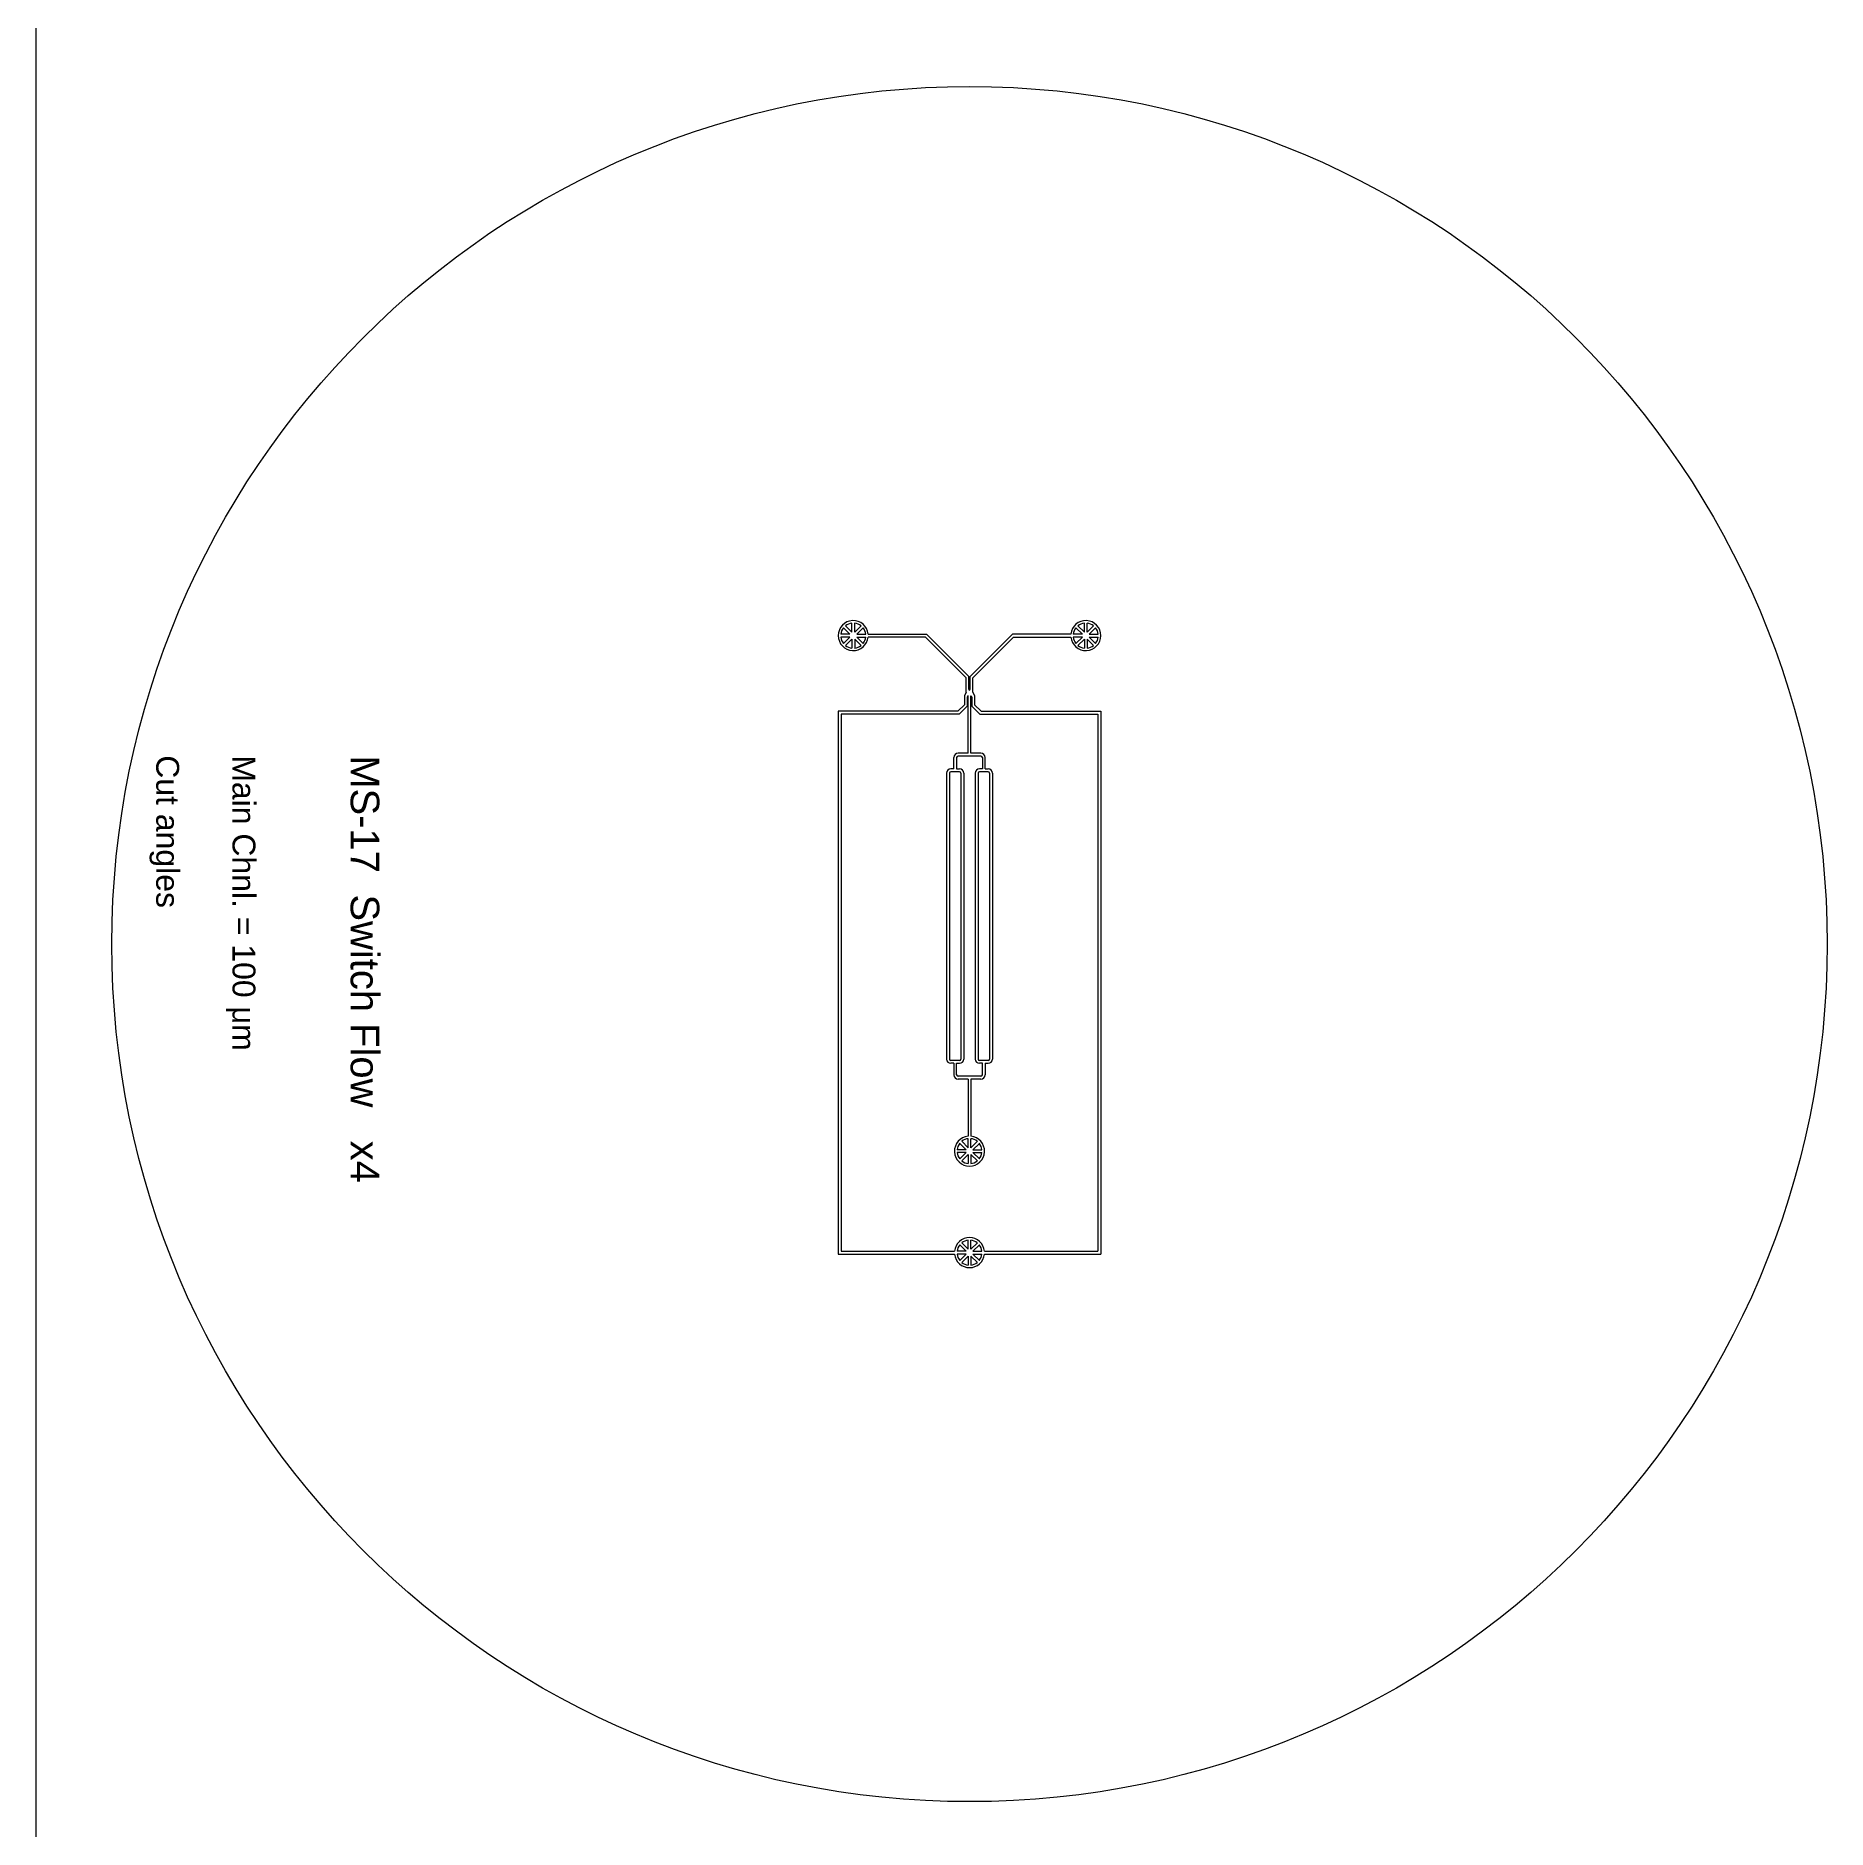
# Model space of a CAD drawing. Header units: millimetres. Extents: x 0 to 225000, y 0 to 300000.
# Drawn here: x 0 to 62659, y 33362 to 96096 of the extents above; entities that cross this region are included whole.
import ezdxf

# ---------------------------------------------------------------- set-up
doc = ezdxf.new("R2010")
doc.units = ezdxf.units.MM
doc.layers.add('CLEAR', color=150, linetype='Continuous')
doc.layers.add('MASK', color=10, linetype='Continuous')
doc.styles.get("Standard").update_dxf_attribs({"font": 'arial.ttf'})

msp = doc.modelspace()

# ---------------------------------------------------------------- linework, layer by layer
msp.add_circle((32659, 64323), 30000)
at = {"layer": 'CLEAR'}
for p, q in [((29115, 75165), (31156, 75165)), ((31115, 75065), (29115, 75065)), ((32539, 73641), (31115, 75065)), ((32639, 73682), (31156, 75165)), ((32679, 73682), (34162, 75165)), ((32779, 73641), (34203, 75065)), ((36203, 75165), (34162, 75165)), ((34203, 75065), (36203, 75065)), ((32539, 73132), (32539, 73641)), ((32639, 73252), (32639, 73682)), ((32679, 73252), (32679, 73682)), ((32779, 73132), (32779, 73641)), ((32539, 73132), (32479, 73012)), ((32479, 73012), (32479, 72694)), ((32599, 73012), (32579, 72952)), ((32579, 72952), (32579, 72652)), ((32609, 73012), (32599, 73012)), ((32609, 71003), (32609, 73012)), ((32659, 73192), (32639, 73252)), ((32659, 73192), (32679, 73252)), ((32659, 73192), (32659, 73192)), ((32709, 73012), (32719, 73012)), ((32709, 71002), (32709, 73012)), ((32719, 73012), (32739, 72952)), ((32739, 72952), (32739, 72652)), ((32779, 73132), (32839, 73012)), ((32839, 73012), (32839, 72694)), ((32255, 72470), (28067, 72470)), ((28067, 72470), (28067, 53480)), ((32296, 72370), (28167, 72370)), ((28167, 72370), (28167, 53580)), ((32479, 72694), (32255, 72470)), ((32579, 72652), (32296, 72370)), ((32739, 72652), (33022, 72370)), ((32839, 72694), (33064, 72470)), ((33022, 72370), (37151, 72370)), ((33064, 72470), (37251, 72470)), ((37151, 72370), (37151, 53580)), ((37251, 72470), (37251, 53480)), ((32609, 71003), (32259, 71003)), ((33059, 70902), (32259, 70903)), ((33059, 71002), (32709, 71002)), ((31859, 70303), (31859, 60303)), ((31959, 70303), (31959, 60303)), ((32109, 70453), (32009, 70453)), ((32309, 70353), (32009, 70353)), ((32109, 70453), (32109, 70853)), ((32209, 70853), (32209, 70453)), ((32209, 70453), (32309, 70453)), ((32359, 70303), (32359, 60303)), ((32459, 70303), (32459, 60302)), ((32859, 70302), (32859, 60302)), ((32959, 70302), (32959, 60302)), ((33109, 70452), (33009, 70452)), ((33309, 70352), (33009, 70352)), ((33109, 70852), (33109, 70452)), ((33209, 70452), (33209, 70852)), ((33209, 70452), (33309, 70452)), ((33359, 70302), (33359, 60302)), ((33459, 70302), (33459, 60302)), ((32309, 60252), (32009, 60252)), ((33309, 60252), (33009, 60252)), ((32109, 60152), (32009, 60152)), ((32109, 60152), (32109, 59752)), ((32209, 60152), (32309, 60152)), ((32209, 59752), (32209, 60152)), ((33059, 59702), (32259, 59702)), ((32609, 59602), (32259, 59602)), ((32609, 59602), (32609, 57602)), ((33059, 59602), (32709, 59602)), ((32709, 59602), (32709, 57602)), ((33109, 60152), (33009, 60152)), ((33109, 59752), (33109, 60152)), ((33209, 60152), (33309, 60152)), ((33209, 60152), (33209, 59752)), ((28067, 53480), (32137, 53480)), ((28167, 53580), (32137, 53580)), ((33182, 53580), (37151, 53580)), ((33182, 53480), (37251, 53480))]:
    msp.add_line(p, q, dxfattribs=at)
for centre, radius, start, end in [((28592, 75115), 525, 5.46502, 354.53498), ((36726, 75115), 525, 185.46502, 174.53498), ((32259, 70853), 150, 90, 180), ((32259, 70853), 50, 90, 180), ((33059, 70852), 150, 0, 90), ((33059, 70852), 50, 0, 90), ((32009, 70303), 150, 90, 180), ((32009, 70303), 50, 90, 180), ((32309, 70303), 150, 0, 90), ((32309, 70303), 50, 0, 90), ((33009, 70302), 150, 90, 180), ((33009, 70302), 50, 90, 180), ((33309, 70302), 150, 0, 90), ((33309, 70302), 50, 0, 90), ((32009, 60302), 150, 180, 270), ((32009, 60302), 50, 180, 270), ((32309, 60302), 50, 270, 0), ((32309, 60302), 150, 270, 0), ((33009, 60302), 150, 180, 270), ((33009, 60302), 50, 180, 270), ((33309, 60302), 50, 270, 0), ((33309, 60302), 150, 270, 0), ((32259, 59752), 150, 180, 270), ((32259, 59752), 50, 180, 270), ((33059, 59752), 50, 270, 0), ((33059, 59752), 150, 270, 0), ((32659, 57080), 525, 95.46502, 84.53498), ((32659, 53530), 525, 5.46502, 174.53498), ((32659, 53530), 525, 185.46502, 354.53498)]:
    msp.add_arc(centre, radius, start, end, dxfattribs=at)
at = {"layer": 'MASK'}
for p, q in [((0, 300000), (0, 0)), ((28472, 75165), (28249, 75389)), ((28543, 75236), (28319, 75459)), ((28543, 75236), (28543, 75552)), ((28642, 75236), (28642, 75552)), ((28642, 75236), (28866, 75459)), ((28713, 75165), (28936, 75389)), ((36606, 75165), (36382, 75389)), ((36676, 75236), (36453, 75459)), ((36676, 75236), (36676, 75552)), ((36776, 75236), (36776, 75552)), ((36776, 75236), (36999, 75459)), ((36847, 75165), (37070, 75389)), ((28472, 75165), (28156, 75165)), ((28472, 75065), (28156, 75065)), ((28472, 75065), (28249, 74842)), ((28543, 74995), (28319, 74771)), ((28543, 74995), (28543, 74679)), ((28642, 74995), (28866, 74771)), ((28642, 74995), (28642, 74679)), ((28713, 75165), (29029, 75165)), ((28713, 75065), (28936, 74842)), ((28713, 75065), (29029, 75065)), ((36606, 75165), (36290, 75165)), ((36606, 75065), (36290, 75065)), ((36606, 75065), (36382, 74842)), ((36676, 74995), (36453, 74771)), ((36676, 74995), (36676, 74679)), ((36776, 74995), (36999, 74771)), ((36776, 74995), (36776, 74679)), ((36847, 75165), (37163, 75165)), ((36847, 75065), (37070, 74842)), ((36847, 75065), (37163, 75065)), ((32539, 57130), (32223, 57130)), ((32539, 57130), (32315, 57353)), ((32609, 57200), (32386, 57424)), ((32609, 57200), (32609, 57516)), ((32709, 57200), (32709, 57516)), ((32709, 57200), (32933, 57424)), ((32780, 57130), (33003, 57353)), ((32780, 57130), (33096, 57130)), ((32539, 57030), (32223, 57030)), ((32539, 57030), (32315, 56806)), ((32609, 56959), (32386, 56736)), ((32609, 56959), (32609, 56643)), ((32709, 56959), (32933, 56736)), ((32709, 56959), (32709, 56643)), ((32780, 57030), (33003, 56806)), ((32780, 57030), (33096, 57030)), ((32609, 53650), (32609, 53966)), ((32709, 53650), (32709, 53966)), ((32539, 53580), (32223, 53580)), ((32539, 53480), (32223, 53480)), ((32539, 53580), (32315, 53803)), ((32539, 53480), (32315, 53256)), ((32609, 53650), (32386, 53874)), ((32609, 53409), (32386, 53186)), ((32609, 53409), (32609, 53093)), ((32709, 53650), (32933, 53874)), ((32709, 53409), (32933, 53186)), ((32709, 53409), (32709, 53093)), ((32780, 53580), (33003, 53803)), ((32780, 53580), (33096, 53580)), ((32780, 53480), (33003, 53256)), ((32780, 53480), (33096, 53480))]:
    msp.add_line(p, q, dxfattribs=at)
for centre, start, end in [((28592, 75115), 141.52417, 173.47583), ((28592, 75115), 96.52417, 128.47583), ((28592, 75115), 51.52417, 83.47583), ((28592, 75115), 6.52417, 38.47583), ((36726, 75115), 141.52417, 173.47583), ((36726, 75115), 96.52417, 128.47583), ((36726, 75115), 51.52417, 83.47583), ((36726, 75115), 6.52417, 38.47583), ((28592, 75115), 186.52417, 218.47583), ((28592, 75115), 231.52417, 263.47583), ((28592, 75115), 276.52417, 308.47583), ((28592, 75115), 321.52417, 353.47583), ((36726, 75115), 186.52417, 218.47583), ((36726, 75115), 231.52417, 263.47583), ((36726, 75115), 276.52417, 308.47583), ((36726, 75115), 321.52417, 353.47583), ((32659, 57080), 141.52417, 173.47583), ((32659, 57080), 96.52417, 128.47583), ((32659, 57080), 51.52417, 83.47583), ((32659, 57080), 6.52417, 38.47583), ((32659, 57080), 186.52417, 218.47583), ((32659, 57080), 231.52417, 263.47583), ((32659, 57080), 276.52417, 308.47583), ((32659, 57080), 321.52417, 353.47583), ((32659, 53530), 96.52417, 128.47583), ((32659, 53530), 51.52417, 83.47583), ((32659, 53530), 141.52417, 173.47583), ((32659, 53530), 186.52417, 218.47583), ((32659, 53530), 6.52417, 38.47583), ((32659, 53530), 321.52417, 353.47583), ((32659, 53530), 231.52417, 263.47583), ((32659, 53530), 276.52417, 308.47583)]:
    msp.add_arc(centre, 439, start, end, dxfattribs=at)

# ---------------------------------------------------------------- texts
at = {"layer": 'CLEAR', "insert": (7991, 70929), "char_height": 280, "attachment_point": 4, "rotation": 270}
msp.add_mtext_dynamic_manual_height_columns('{\\H3.5714x;MS-17^I Switch Flow   x4\\P\\H0.8x;  \\P\\H0.50001x; \\H1.9999x;\\PMain Chnl. = 100 \\fSymbol|b0|i0|c2|p18;m\\fArial|b0|i0|c0|p34;m\\P\\PCut angles}', width=14894.52, gutter_width=12.5, heights=[7482], dxfattribs=at)

doc.saveas('drawing.dxf')
